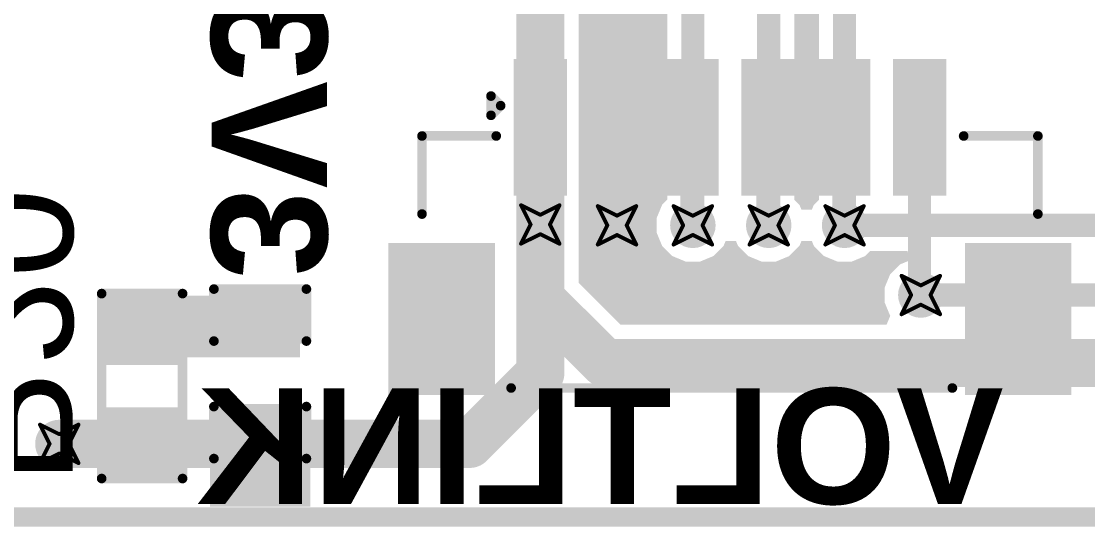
# Model space of a CAD drawing. Header units: inches. Extents: x -11 to 1110, y -7 to 455.
# Drawn here: x 670.21 to 684.27, y -0.13 to 6.54 of the extents above; entities that cross this region are included whole.
import ezdxf

# ---------------------------------------------------------------- set-up
doc = ezdxf.new("R2010")
doc.units = ezdxf.units.IN
for name, color, linetype in [('Board_outline', 216, 'Continuous'), ('Bottom Layer', 5, 'Continuous'), ('Bottom Overlay', 54, 'Continuous'), ('Bottom Paste', 16, 'Continuous'), ('Bottom Solder', 6, 'Continuous'), ('Drill Drawing', 1, 'Continuous'), ('Top Layer', 1, 'Continuous'), ('Via Holes', 16, 'Continuous')]:
    doc.layers.add(name, color=color, linetype=linetype)
doc.styles.add('Arial', font='', dxfattribs={"height": 0.2})
doc.styles.add('Arial_Bold', font='', dxfattribs={"height": 0.2})
doc.styles.get('Arial').set_extended_font_data('Arial')
doc.styles.get('Arial_Bold').set_extended_font_data('Arial', bold=True)

# ---------------------------------------------------------------- blocks, each defined once
blk = doc.blocks.new('R___0603_B_11')
at = {"layer": 'Bottom Layer'}
for points in [[(-1.143, -0.4445), (-1.143, 0.4445), (-0.3809999999999999, 0.4445), (-0.3809999999999999, -0.4445)], [(0.3809999999999999, -0.4445), (0.3809999999999999, 0.4445), (1.143, 0.4445), (1.143, -0.4445)]]:
    blk.add_hatch(color=5, dxfattribs=at).paths.add_polyline_path(points)
at = {"layer": 'Bottom Paste'}
for points in [[(-1.143, -0.4445), (-1.143, 0.4445), (-0.3809999999999999, 0.4445), (-0.3809999999999999, -0.4445)], [(0.3809999999999999, -0.4445), (0.3809999999999999, 0.4445), (1.143, 0.4445), (1.143, -0.4445)]]:
    blk.add_hatch(color=16, dxfattribs=at).paths.add_polyline_path(points)
at = {"layer": 'Bottom Solder'}
for points in [[(-1.2446, -0.5460999999999999), (-1.2446, 0.5460999999999999), (-0.2794, 0.5460999999999999), (-0.2794, -0.5460999999999999)], [(0.2794, -0.5460999999999999), (0.2794, 0.5460999999999999), (1.2446, 0.5460999999999999), (1.2446, -0.5460999999999999)]]:
    blk.add_hatch(color=6, dxfattribs=at).paths.add_polyline_path(points)
at = {"layer": 'Bottom Overlay'}
for points in [[(-1.2192, 0.5334, 0.127, 0.127, 0), (1.2192, 0.5334, 0.127, 0.127, 0)], [(-1.2192, 0.5334, 0.127, 0.127, 0), (-1.2192, -0.5334, 0.127, 0.127, 0)], [(1.2192, 0.5334, 0.127, 0.127, 0), (1.2192, -0.5334, 0.127, 0.127, 0)], [(-1.2192, -0.5334, 0.127, 0.127, 0), (1.2192, -0.5334, 0.127, 0.127, 0)]]:
    blk.add_lwpolyline(points, format="xyseb", dxfattribs=at)
for points in [[(-1.25095, 0.5334, 0.0635, 0.0635, 1), (-1.18745, 0.5334, 0.0635, 0.0635, 1)], [(-1.25095, 0.5334, 0.0635, 0.0635, 1), (-1.18745, 0.5334, 0.0635, 0.0635, 1)], [(1.18745, 0.5334, 0.0635, 0.0635, 1), (1.25095, 0.5334, 0.0635, 0.0635, 1)], [(1.18745, 0.5334, 0.0635, 0.0635, 1), (1.25095, 0.5334, 0.0635, 0.0635, 1)], [(-1.25095, -0.5334, 0.0635, 0.0635, 1), (-1.18745, -0.5334, 0.0635, 0.0635, 1)], [(-1.25095, -0.5334, 0.0635, 0.0635, 1), (-1.18745, -0.5334, 0.0635, 0.0635, 1)], [(1.18745, -0.5334, 0.0635, 0.0635, 1), (1.25095, -0.5334, 0.0635, 0.0635, 1)], [(1.18745, -0.5334, 0.0635, 0.0635, 1), (1.25095, -0.5334, 0.0635, 0.0635, 1)]]:
    blk.add_lwpolyline(points, format="xyseb", close=True, dxfattribs=at)
blk = doc.blocks.new('LED_0603_B_13')
at = {"layer": 'Bottom Layer'}
for points in [[(-0.999998, 0.5000002699999999), (-0.499999, 0.5000002699999999), (-0.499999, -0.5000002699999999), (-0.999998, -0.5000002699999999)], [(0.50000154, 0.5000002699999999), (1.00000054, 0.5000002699999999), (1.00000054, -0.5000002699999999), (0.50000154, -0.5000002699999999)]]:
    blk.add_hatch(color=5, dxfattribs=at).paths.add_polyline_path(points)
at = {"layer": 'Bottom Overlay'}
blk.add_hatch(color=54, dxfattribs=at).paths.add_polyline_path([(1.11760254, -0.66039492), (1.75259746, -0.66039492), (1.75259746, 0.66040508), (1.11760254, 0.66040508)])
at = {"layer": 'Bottom Paste'}
for points in [[(-0.999998, 0.5000002699999999), (-0.499999, 0.5000002699999999), (-0.499999, -0.5000002699999999), (-0.999998, -0.5000002699999999)], [(0.50000154, 0.5000002699999999), (1.00000054, 0.5000002699999999), (1.00000054, -0.5000002699999999), (0.50000154, -0.5000002699999999)]]:
    blk.add_hatch(color=16, dxfattribs=at).paths.add_polyline_path(points)
at = {"layer": 'Bottom Solder'}
for points in [[(-1.101598, 0.6016002699999999), (-0.398399, 0.6016002699999999), (-0.398399, -0.6016002699999999), (-1.101598, -0.6016002699999999)], [(0.39840154, 0.6016002699999999), (1.10160054, 0.6016002699999999), (1.10160054, -0.6016002699999999), (0.39840154, -0.6016002699999999)]]:
    blk.add_hatch(color=6, dxfattribs=at).paths.add_polyline_path(points)
at = {"layer": 'Bottom Overlay'}
for points in [[(-1.1176, -0.6096, 0.127, 0.127, 0), (-1.1176, 0.6096, 0.127, 0.127, 0)], [(-0.4318, 0.6096, 0.127, 0.127, 0), (-1.1176, 0.6096, 0.127, 0.127, 0)], [(1.11760254, 0.6096, 0.127, 0.127, 0), (0.4318, 0.6096, 0.127, 0.127, 0)], [(1.11760254, -0.6096, 0.127, 0.127, 0), (1.11760254, 0.6096, 0.127, 0.127, 0)], [(-0.4318, -0.6096, 0.127, 0.127, 0), (-1.1176, -0.6096, 0.127, 0.127, 0)], [(1.11760254, -0.6096, 0.127, 0.127, 0), (0.4318, -0.6096, 0.127, 0.127, 0)]]:
    blk.add_lwpolyline(points, format="xyseb", dxfattribs=at)
for points in [[(-1.14935, 0.6096, 0.0635, 0.0635, 1), (-1.08585, 0.6096, 0.0635, 0.0635, 1)], [(-1.14935, 0.6096, 0.0635, 0.0635, 1), (-1.08585, 0.6096, 0.0635, 0.0635, 1)], [(-0.46355, 0.6096, 0.0635, 0.0635, 1), (-0.40005, 0.6096, 0.0635, 0.0635, 1)], [(0.40005, 0.6096, 0.0635, 0.0635, 1), (0.46355, 0.6096, 0.0635, 0.0635, 1)], [(1.08585254, 0.6096, 0.0635, 0.0635, 1), (1.14935254, 0.6096, 0.0635, 0.0635, 1)], [(1.08585254, 0.6096, 0.0635, 0.0635, 1), (1.14935254, 0.6096, 0.0635, 0.0635, 1)], [(-1.14935, -0.6096, 0.0635, 0.0635, 1), (-1.08585, -0.6096, 0.0635, 0.0635, 1)], [(-1.14935, -0.6096, 0.0635, 0.0635, 1), (-1.08585, -0.6096, 0.0635, 0.0635, 1)], [(-0.46355, -0.6096, 0.0635, 0.0635, 1), (-0.40005, -0.6096, 0.0635, 0.0635, 1)], [(0.40005, -0.6096, 0.0635, 0.0635, 1), (0.46355, -0.6096, 0.0635, 0.0635, 1)], [(1.08585254, -0.6096, 0.0635, 0.0635, 1), (1.14935254, -0.6096, 0.0635, 0.0635, 1)], [(1.08585254, -0.6096, 0.0635, 0.0635, 1), (1.14935254, -0.6096, 0.0635, 0.0635, 1)]]:
    blk.add_lwpolyline(points, format="xyseb", close=True, dxfattribs=at)
blk = doc.blocks.new('V________T______B_236')
at = {"layer": 'Bottom Layer'}
for points in [[(-2.74999704, 2.06249905), (-2.24999804, 2.06249905), (-2.24999804, 0.46249971), (-2.74999704, 0.46249971)], [(-1.7499965, 2.06249905), (-1.2499975, 2.06249905), (-1.2499975, 0.46249971), (-1.7499965, 0.46249971)], [(-0.7499959599999999, 2.06249905), (-0.24999696, 2.06249905), (-0.24999696, 0.46249971), (-0.7499959599999999, 0.46249971)], [(0.25000204, 2.06249905), (0.75000104, 2.06249905), (0.75000104, 0.46249971), (0.25000204, 0.46249971)], [(1.25000258, 2.06249905), (1.75000158, 2.06249905), (1.75000158, 0.46249971), (1.25000258, 0.46249971)], [(2.25000312, 2.06249905), (2.75000212, 2.06249905), (2.75000212, 0.46249971), (2.25000312, 0.46249971)], [(-4.39999755, -0.36249991), (-3.199997409999999, -0.36249991), (-3.199997409999999, -2.16249885), (-4.39999755, -2.16249885)], [(3.20000249, -0.36249991), (4.400002629999999, -0.36249991), (4.400002629999999, -2.16249885), (3.20000249, -2.16249885)]]:
    blk.add_hatch(color=5, dxfattribs=at).paths.add_polyline_path(points)
at = {"layer": 'Bottom Paste'}
for points in [[(-2.74999704, 2.06249905), (-2.24999804, 2.06249905), (-2.24999804, 0.46249971), (-2.74999704, 0.46249971)], [(-1.7499965, 2.06249905), (-1.2499975, 2.06249905), (-1.2499975, 0.46249971), (-1.7499965, 0.46249971)], [(-0.7499959599999999, 2.06249905), (-0.24999696, 2.06249905), (-0.24999696, 0.46249971), (-0.7499959599999999, 0.46249971)], [(0.25000204, 2.06249905), (0.75000104, 2.06249905), (0.75000104, 0.46249971), (0.25000204, 0.46249971)], [(1.25000258, 2.06249905), (1.75000158, 2.06249905), (1.75000158, 0.46249971), (1.25000258, 0.46249971)], [(2.25000312, 2.06249905), (2.75000212, 2.06249905), (2.75000212, 0.46249971), (2.25000312, 0.46249971)], [(-4.39999755, -0.36249991), (-3.199997409999999, -0.36249991), (-3.199997409999999, -2.16249885), (-4.39999755, -2.16249885)], [(3.20000249, -0.36249991), (4.400002629999999, -0.36249991), (4.400002629999999, -2.16249885), (3.20000249, -2.16249885)]]:
    blk.add_hatch(color=16, dxfattribs=at).paths.add_polyline_path(points)
at = {"layer": 'Bottom Solder'}
for points in [[(-2.85159704, 2.16409905), (-2.14839804, 2.16409905), (-2.14839804, 0.36089971), (-2.85159704, 0.36089971)], [(-1.8515965, 2.16409905), (-1.1483975, 2.16409905), (-1.1483975, 0.36089971), (-1.8515965, 0.36089971)], [(-0.8515959599999999, 2.16409905), (-0.14839696, 2.16409905), (-0.14839696, 0.36089971), (-0.8515959599999999, 0.36089971)], [(0.14840204, 2.16409905), (0.8516010399999999, 2.16409905), (0.8516010399999999, 0.36089971), (0.14840204, 0.36089971)], [(1.14840258, 2.16409905), (1.85160158, 2.16409905), (1.85160158, 0.36089971), (1.14840258, 0.36089971)], [(2.14840312, 2.16409905), (2.85160212, 2.16409905), (2.85160212, 0.36089971), (2.14840312, 0.36089971)], [(-4.50159755, -0.26089991), (-3.09839741, -0.26089991), (-3.09839741, -2.26409885), (-4.50159755, -2.26409885)], [(3.09840249, -0.26089991), (4.50160263, -0.26089991), (4.50160263, -2.26409885), (3.09840249, -2.26409885)]]:
    blk.add_hatch(color=6, dxfattribs=at).paths.add_polyline_path(points)
at = {"layer": 'Bottom Overlay'}
for points in [[(-3.1496, 1.6764, 0.127, 0.127, 0), (-3.0226, 1.5494, 0.127, 0.127, 0)], [(-3.1496, 1.4224, 0.127, 0.127, 0), (-3.1496, 1.6764, 0.127, 0.127, 0)], [(-3.1496, 1.4224, 0.127, 0.127, 0), (-3.0226, 1.5494, 0.127, 0.127, 0)], [(-4.0591994, 0.12040108, 0.127, 0.127, 0), (-4.0591994, 1.15000024, 0.127, 0.127, 0)], [(-4.0591994, 1.15000024, 0.127, 0.127, 0), (-3.08040024, 1.15000024, 0.127, 0.127, 0)], [(3.08040532, 1.15000024, 0.127, 0.127, 0), (4.059204479999999, 1.15000024, 0.127, 0.127, 0)], [(4.059204479999999, 0.12040108, 0.127, 0.127, 0), (4.059204479999999, 1.15000024, 0.127, 0.127, 0)], [(-2.884398599999999, -2.1731986, 0.127, 0.127, 0), (2.9322014, -2.1731986, 0.127, 0.127, 0)]]:
    blk.add_lwpolyline(points, format="xyseb", dxfattribs=at)
for points in [[(-3.18135, 1.6764, 0.0635, 0.0635, 1), (-3.11785, 1.6764, 0.0635, 0.0635, 1)], [(-3.18135, 1.6764, 0.0635, 0.0635, 1), (-3.11785, 1.6764, 0.0635, 0.0635, 1)], [(-3.05435, 1.5494, 0.0635, 0.0635, 1), (-2.99085, 1.5494, 0.0635, 0.0635, 1)], [(-3.05435, 1.5494, 0.0635, 0.0635, 1), (-2.99085, 1.5494, 0.0635, 0.0635, 1)], [(-3.18135, 1.4224, 0.0635, 0.0635, 1), (-3.11785, 1.4224, 0.0635, 0.0635, 1)], [(-3.18135, 1.4224, 0.0635, 0.0635, 1), (-3.11785, 1.4224, 0.0635, 0.0635, 1)], [(-4.0909494, 1.15000024, 0.0635, 0.0635, 1), (-4.0274494, 1.15000024, 0.0635, 0.0635, 1)], [(-4.0909494, 1.15000024, 0.0635, 0.0635, 1), (-4.0274494, 1.15000024, 0.0635, 0.0635, 1)], [(-3.11215024, 1.15000024, 0.0635, 0.0635, 1), (-3.04865024, 1.15000024, 0.0635, 0.0635, 1)], [(3.04865532, 1.15000024, 0.0635, 0.0635, 1), (3.11215532, 1.15000024, 0.0635, 0.0635, 1)], [(4.02745448, 1.15000024, 0.0635, 0.0635, 1), (4.09095448, 1.15000024, 0.0635, 0.0635, 1)], [(4.02745448, 1.15000024, 0.0635, 0.0635, 1), (4.09095448, 1.15000024, 0.0635, 0.0635, 1)], [(-4.0909494, 0.12040108, 0.0635, 0.0635, 1), (-4.0274494, 0.12040108, 0.0635, 0.0635, 1)], [(4.02745448, 0.12040108, 0.0635, 0.0635, 1), (4.09095448, 0.12040108, 0.0635, 0.0635, 1)], [(-2.9161486, -2.1731986, 0.0635, 0.0635, 1), (-2.8526486, -2.1731986, 0.0635, 0.0635, 1)], [(2.9004514, -2.1731986, 0.0635, 0.0635, 1), (2.9639514, -2.1731986, 0.0635, 0.0635, 1)]]:
    blk.add_lwpolyline(points, format="xyseb", close=True, dxfattribs=at)

msp = doc.modelspace()

# ---------------------------------------------------------------- hatches: boundary and pattern name
at = {"layer": 'Bottom Layer'}
h = msp.add_hatch(color=5, dxfattribs=at)
edge = h.paths.add_edge_path()
edge.add_arc((677.05320012, 3.857800259999999), 0.2999994, 0, 360)
h = msp.add_hatch(color=5, dxfattribs=at)
edge = h.paths.add_edge_path()
edge.add_arc((678.0644020599999, 3.8466014), 0.2999994, 0, 360)
h = msp.add_hatch(color=5, dxfattribs=at)
edge = h.paths.add_edge_path()
edge.add_arc((679.0644026, 3.8466014), 0.2999994, 0, 360)
h = msp.add_hatch(color=5, dxfattribs=at)
edge = h.paths.add_edge_path()
edge.add_arc((680.0644006, 3.8466014), 0.2999994, 0, 360)
h = msp.add_hatch(color=5, dxfattribs=at)
edge = h.paths.add_edge_path()
edge.add_arc((681.06440114, 3.8466014), 0.2999994, 0, 360)
h = msp.add_hatch(color=5, dxfattribs=at)
edge = h.paths.add_edge_path()
edge.add_arc((682.0691997399999, 2.92759892), 0.2999994, 0, 360)
msp.add_hatch(color=5, dxfattribs=at).paths.add_polyline_path([(671.3474, 2.1082), (673.8874, 2.1082), (673.8874, 2.921), (671.3474, 2.921)])
h = msp.add_hatch(color=5, dxfattribs=at)
edge = h.paths.add_edge_path()
edge.add_arc((670.7123999999999, 0.9652), 0.2999994, 0, 360)
at = {"layer": 'Top Layer'}
msp.add_hatch(color=1, dxfattribs=at).paths.add_polyline_path([(684.7931693999999, 39.90242464), (684.7931693999999, 25.65901142), (681.7551007999999, 22.62094282), (681.6821215199999, 22.51172028), (681.6564929199999, 22.38288132), (681.6564929199999, 14.04631938), (681.5881034199999, 13.97792988), (681.5280705199999, 13.83299748), (681.40107052, 13.85826032), (681.40107052, 23.71376004), (681.45165716, 23.76434668), (681.52439768, 23.93995974), (681.52439768, 24.1300381), (681.45165716, 24.30565116), (681.31725052, 24.4400578), (681.14163746, 24.51279832), (680.9515590999999, 24.51279832), (680.77594604, 24.4400578), (680.6415394, 24.30565116), (680.56879888, 24.1300381), (680.56879888, 23.93995974), (680.6415394, 23.76434668), (680.72773176, 23.67815432), (680.72773176, 4.18564314), (680.6593422599999, 4.11725364), (680.6331319999999, 4.0539797), (680.4956697399999, 4.0539797), (680.46945948, 4.11725364), (680.40106998, 4.18564314), (680.40106998, 25.16734616), (681.56705444, 26.33333062), (682.92095826, 26.33333062), (682.98934776, 26.26494112), (683.1649608199999, 26.1922006), (683.35503918, 26.1922006), (683.5306522399999, 26.26494112), (683.66505888, 26.39934776), (683.7377994, 26.57496082), (683.7377994, 26.76503918), (683.66505888, 26.94065224), (683.5306522399999, 27.07505888), (683.5039288999999, 27.0861282), (683.52919174, 27.2131282), (683.65649146, 27.2131282), (683.93933062, 26.93028904), (683.93933062, 26.30145362), (683.69434762, 26.05647062), (682.7130414799999, 26.05647062), (682.6446519799999, 26.12486012), (682.4690389199999, 26.19760064), (682.27896056, 26.19760064), (682.1033474999999, 26.12486012), (681.96894086, 25.99045348), (681.89620034, 25.81484042), (681.89620034, 25.62476206), (681.96894086, 25.449149), (682.1033474999999, 25.31474236), (682.27896056, 25.24200184), (682.4690389199999, 25.24200184), (682.6446519799999, 25.31474236), (682.7130414799999, 25.38313186), (683.83380124, 25.38313186), (683.9626401999999, 25.40876046), (684.07186274, 25.48173974), (684.5140614999999, 25.9239385), (684.5870407799999, 26.03316104), (684.6126693799999, 26.162), (684.6126693799999, 27.06974266), (684.5870433199999, 27.19857908), (684.5140614999999, 27.30780416), (684.03400658, 27.78785908), (683.92478404, 27.86083836), (683.79594508, 27.88646696), (680.4531983999999, 27.88646696), (680.32436198, 27.8608409), (680.2151369, 27.78785908), (678.8263410999999, 26.39906328), (678.75336182, 26.28984074), (678.72773322, 26.16100178), (678.72773322, 4.18564314), (678.6593437199999, 4.11725364), (678.5866031999999, 3.94164058), (678.5866031999999, 3.75156222), (678.6593437199999, 3.57594916), (678.7937503599999, 3.44154252), (678.9693634199999, 3.368802), (679.15944178, 3.368802), (679.33505484, 3.44154252), (679.46946148, 3.57594916), (679.4956692, 3.63922056), (679.6331339999999, 3.63922056), (679.6593417199999, 3.57594916), (679.79374836, 3.44154252), (679.9693614199999, 3.368802), (680.15943978, 3.368802), (680.33505284, 3.44154252), (680.46945948, 3.57594916), (680.4956697399999, 3.6392231), (680.6331319999999, 3.6392231), (680.6593422599999, 3.57594916), (680.7937489, 3.44154252), (680.96936196, 3.368802), (681.15944032, 3.368802), (681.33505338, 3.44154252), (681.40344288, 3.50993202), (681.8946585599999, 3.50993202), (681.9199188599999, 3.38293202), (681.7985474999999, 3.3326578), (681.66414086, 3.19825116), (681.59140034, 3.0226381), (681.59140034, 2.83255974), (681.66414086, 2.65694668), (681.66675198, 2.65433556), (681.61814908, 2.5370028), (678.1097817, 2.5370028), (677.55820292, 3.08858158), (677.55820292, 3.857800259999999), (677.55820292, 14.3377158), (677.51976256, 14.5309717), (677.4102911, 14.69480678), (675.58026174, 16.52483614), (675.58026174, 25.43019044), (675.54182138, 25.62344634), (675.43234992, 25.78728142), (675.26851484, 25.89675288), (675.07525894, 25.93519324), (674.88200304, 25.89675288), (674.71816796, 25.78728142), (674.68126938, 25.73205928), (674.55426938, 25.770586), (674.55426938, 40.3822281), (674.5286433199999, 40.51106452), (674.4556614999999, 40.6202896), (671.1498895999999, 43.9260615), (671.06127916, 43.9852689), (671.06972212, 44.0778646), (671.0824043399999, 44.1122689), (674.3274676999999, 44.1122689), (676.89713236, 41.54260424), (676.89713236, 24.33884134), (676.8287428599999, 24.27045184), (676.7560023399999, 24.09483878), (676.7560023399999, 23.90476042), (676.8287428599999, 23.72914736), (676.9631494999999, 23.59474072), (677.1387625599999, 23.5220002), (677.32884092, 23.5220002), (677.50445398, 23.59474072), (677.63886062, 23.72914736), (677.71160114, 23.90476042), (677.71160114, 24.09483878), (677.63886062, 24.27045184), (677.57047112, 24.33884134), (677.57047112, 41.68205786), (677.54484252, 41.81089682), (677.47186324, 41.92011936), (674.7049828199999, 44.68699978), (674.62953466, 44.7374137), (674.66805884, 44.86441369999999), (679.83118034, 44.86441369999999)])
h = msp.add_hatch(color=1, dxfattribs=at)
edge = h.paths.add_edge_path()
edge.add_arc((677.05320012, 3.857800259999999), 0.2999994, 0, 360)
h = msp.add_hatch(color=1, dxfattribs=at)
edge = h.paths.add_edge_path()
edge.add_arc((678.0644020599999, 3.8466014), 0.2999994, 0, 360)
h = msp.add_hatch(color=1, dxfattribs=at)
edge = h.paths.add_edge_path()
edge.add_arc((679.0644026, 3.8466014), 0.2999994, 0, 360)
h = msp.add_hatch(color=1, dxfattribs=at)
edge = h.paths.add_edge_path()
edge.add_arc((680.0644006, 3.8466014), 0.2999994, 0, 360)
h = msp.add_hatch(color=1, dxfattribs=at)
edge = h.paths.add_edge_path()
edge.add_arc((681.06440114, 3.8466014), 0.2999994, 0, 360)
h = msp.add_hatch(color=1, dxfattribs=at)
edge = h.paths.add_edge_path()
edge.add_arc((682.0691997399999, 2.92759892), 0.2999994, 0, 360)
h = msp.add_hatch(color=1, dxfattribs=at)
edge = h.paths.add_edge_path()
edge.add_arc((670.7123999999999, 0.9652), 0.2999994, 0, 360)
at = {"layer": 'Via Holes'}
h = msp.add_hatch(color=7, dxfattribs=at)
edge = h.paths.add_edge_path()
edge.add_arc((677.05320012, 3.857800259999999), 0.1499997, 0, 360)
h = msp.add_hatch(color=7, dxfattribs=at)
edge = h.paths.add_edge_path()
edge.add_arc((678.0644020599999, 3.8466014), 0.1499997, 0, 360)
h = msp.add_hatch(color=7, dxfattribs=at)
edge = h.paths.add_edge_path()
edge.add_arc((679.0644026, 3.8466014), 0.1499997, 0, 360)
h = msp.add_hatch(color=7, dxfattribs=at)
edge = h.paths.add_edge_path()
edge.add_arc((680.0644006, 3.8466014), 0.1499997, 0, 360)
h = msp.add_hatch(color=7, dxfattribs=at)
edge = h.paths.add_edge_path()
edge.add_arc((681.06440114, 3.8466014), 0.1499997, 0, 360)
h = msp.add_hatch(color=7, dxfattribs=at)
edge = h.paths.add_edge_path()
edge.add_arc((682.0691997399999, 2.92759892), 0.1499997, 0, 360)
h = msp.add_hatch(color=7, dxfattribs=at)
edge = h.paths.add_edge_path()
edge.add_arc((670.7123999999999, 0.9652), 0.1499997, 0, 360)

# ---------------------------------------------------------------- linework, layer by layer
at = {"layer": 'Board_outline'}
msp.add_lwpolyline([(0, 0, 0.254, 0.254, 0), (703.99999916, 0, 0.254, 0.254, 0)], format="xyseb", dxfattribs=at)
at = {"layer": 'Bottom Layer'}
for points in [[(677.05320012, 3.857800259999999, 0.3048, 0.3048, 0), (677.05320012, 5.13739892, 0.3048, 0.3048, 0)], [(678.05320066, 3.857800259999999, 0.3048, 0.3048, 0), (678.05320066, 5.13739892, 0.3048, 0.3048, 0)], [(679.0532012, 3.857800259999999, 0.3048, 0.3048, 0), (679.0532012, 5.13739892, 0.3048, 0.3048, 0)], [(680.0531992, 3.857800259999999, 0.3048, 0.3048, 0), (680.0531992, 5.13739892, 0.3048, 0.3048, 0)], [(681.05319974, 3.857800259999999, 0.3048, 0.3048, 0), (681.05319974, 5.13739892, 0.3048, 0.3048, 0)], [(682.0532002799999, 2.92759892, 0.3048, 0.3048, 0), (682.0532002799999, 5.13739892, 0.3048, 0.3048, 0)], [(678.05320066, 3.857800259999999, 0.3048, 0.3048, 0), (678.0643995199999, 3.8466014, 0.3048, 0.3048, 0)], [(678.0643995199999, 3.8466014, 0.3048, 0.3048, 0), (678.0644020599999, 3.8466014, 0.3048, 0.3048, 0)], [(679.0532012, 3.857800259999999, 0.3048, 0.3048, 0), (679.06440006, 3.8466014, 0.3048, 0.3048, 0)], [(679.06440006, 3.8466014, 0.3048, 0.3048, 0), (679.0644026, 3.8466014, 0.3048, 0.3048, 0)], [(680.0531992, 3.857800259999999, 0.3048, 0.3048, 0), (680.0643980599999, 3.8466014, 0.3048, 0.3048, 0)], [(680.0643980599999, 3.8466014, 0.3048, 0.3048, 0), (680.0644006, 3.8466014, 0.3048, 0.3048, 0)], [(681.05319974, 3.857800259999999, 0.3048, 0.3048, 0), (681.0643986, 3.8466014, 0.3048, 0.3048, 0)], [(681.0643986, 3.8466014, 0.3048, 0.3048, 0), (681.06440114, 3.8466014, 0.3048, 0.3048, 0)], [(670.7123999999999, 0.9652, 0.635, 0.635, 0), (671.8046, 0.9652, 0.635, 0.635, 0)]]:
    msp.add_lwpolyline(points, format="xyseb", dxfattribs=at)
for points in [[(676.97700012, 5.13739892, 0.1524, 0.1524, 1), (677.12940012, 5.13739892, 0.1524, 0.1524, 1)], [(677.9770006599999, 5.13739892, 0.1524, 0.1524, 1), (678.12940066, 5.13739892, 0.1524, 0.1524, 1)], [(678.9770011999999, 5.13739892, 0.1524, 0.1524, 1), (679.1294012, 5.13739892, 0.1524, 0.1524, 1)], [(679.9769992, 5.13739892, 0.1524, 0.1524, 1), (680.1293992, 5.13739892, 0.1524, 0.1524, 1)], [(680.97699974, 5.13739892, 0.1524, 0.1524, 1), (681.1293997399999, 5.13739892, 0.1524, 0.1524, 1)], [(681.97700028, 5.13739892, 0.1524, 0.1524, 1), (682.1294002799999, 5.13739892, 0.1524, 0.1524, 1)], [(676.97700012, 3.857800259999999, 0.1524, 0.1524, 1), (677.12940012, 3.857800259999999, 0.1524, 0.1524, 1)], [(677.9770006599999, 3.857800259999999, 0.1524, 0.1524, 1), (678.12940066, 3.857800259999999, 0.1524, 0.1524, 1)], [(677.9770006599999, 3.857800259999999, 0.1524, 0.1524, 1), (678.12940066, 3.857800259999999, 0.1524, 0.1524, 1)], [(677.98819952, 3.8466014, 0.1524, 0.1524, 1), (678.14059952, 3.8466014, 0.1524, 0.1524, 1)], [(677.98819952, 3.8466014, 0.1524, 0.1524, 1), (678.14059952, 3.8466014, 0.1524, 0.1524, 1)], [(677.9882020599999, 3.8466014, 0.1524, 0.1524, 1), (678.1406020599999, 3.8466014, 0.1524, 0.1524, 1)], [(678.9770011999999, 3.857800259999999, 0.1524, 0.1524, 1), (679.1294012, 3.857800259999999, 0.1524, 0.1524, 1)], [(678.9770011999999, 3.857800259999999, 0.1524, 0.1524, 1), (679.1294012, 3.857800259999999, 0.1524, 0.1524, 1)], [(678.9882000599999, 3.8466014, 0.1524, 0.1524, 1), (679.14060006, 3.8466014, 0.1524, 0.1524, 1)], [(678.9882000599999, 3.8466014, 0.1524, 0.1524, 1), (679.14060006, 3.8466014, 0.1524, 0.1524, 1)], [(678.9882026, 3.8466014, 0.1524, 0.1524, 1), (679.1406026, 3.8466014, 0.1524, 0.1524, 1)], [(679.9769992, 3.857800259999999, 0.1524, 0.1524, 1), (680.1293992, 3.857800259999999, 0.1524, 0.1524, 1)], [(679.9769992, 3.857800259999999, 0.1524, 0.1524, 1), (680.1293992, 3.857800259999999, 0.1524, 0.1524, 1)], [(679.98819806, 3.8466014, 0.1524, 0.1524, 1), (680.1405980599999, 3.8466014, 0.1524, 0.1524, 1)], [(679.98819806, 3.8466014, 0.1524, 0.1524, 1), (680.1405980599999, 3.8466014, 0.1524, 0.1524, 1)], [(679.9882005999999, 3.8466014, 0.1524, 0.1524, 1), (680.1406006, 3.8466014, 0.1524, 0.1524, 1)], [(680.97699974, 3.857800259999999, 0.1524, 0.1524, 1), (681.1293997399999, 3.857800259999999, 0.1524, 0.1524, 1)], [(680.97699974, 3.857800259999999, 0.1524, 0.1524, 1), (681.1293997399999, 3.857800259999999, 0.1524, 0.1524, 1)], [(680.9881986, 3.8466014, 0.1524, 0.1524, 1), (681.1405986, 3.8466014, 0.1524, 0.1524, 1)], [(680.9881986, 3.8466014, 0.1524, 0.1524, 1), (681.1405986, 3.8466014, 0.1524, 0.1524, 1)], [(680.9882011399999, 3.8466014, 0.1524, 0.1524, 1), (681.14060114, 3.8466014, 0.1524, 0.1524, 1)], [(681.97700028, 2.92759892, 0.1524, 0.1524, 1), (682.1294002799999, 2.92759892, 0.1524, 0.1524, 1)], [(670.55365, 0.9652, 0.3175, 0.3175, 1), (670.87115, 0.9652, 0.3175, 0.3175, 1)], [(671.64585, 0.9652, 0.3175, 0.3175, 1), (671.96335, 0.9652, 0.3175, 0.3175, 1)]]:
    msp.add_lwpolyline(points, format="xyseb", close=True, dxfattribs=at)
at = {"layer": 'Drill Drawing'}
for points in [[(676.7992001199999, 4.11180026, 0.0508, 0.0508, 0), (677.05320012, 3.98480026, 0.0508, 0.0508, 0)], [(676.7992001199999, 4.11180026, 0.0508, 0.0508, 0), (676.92620012, 3.857800259999999, 0.0508, 0.0508, 0)], [(677.05320012, 3.98480026, 0.0508, 0.0508, 0), (677.30720012, 4.11180026, 0.0508, 0.0508, 0)], [(677.18020012, 3.857800259999999, 0.0508, 0.0508, 0), (677.30720012, 4.11180026, 0.0508, 0.0508, 0)], [(677.81040206, 4.1006014, 0.0508, 0.0508, 0), (678.0644020599999, 3.9736014, 0.0508, 0.0508, 0)], [(677.81040206, 4.1006014, 0.0508, 0.0508, 0), (677.93740206, 3.8466014, 0.0508, 0.0508, 0)], [(678.0644020599999, 3.9736014, 0.0508, 0.0508, 0), (678.3184020599999, 4.1006014, 0.0508, 0.0508, 0)], [(678.19140206, 3.8466014, 0.0508, 0.0508, 0), (678.3184020599999, 4.1006014, 0.0508, 0.0508, 0)], [(678.8104026, 4.1006014, 0.0508, 0.0508, 0), (679.0644026, 3.9736014, 0.0508, 0.0508, 0)], [(678.8104026, 4.1006014, 0.0508, 0.0508, 0), (678.9374025999999, 3.8466014, 0.0508, 0.0508, 0)], [(679.0644026, 3.9736014, 0.0508, 0.0508, 0), (679.3184025999999, 4.1006014, 0.0508, 0.0508, 0)], [(679.1914026, 3.8466014, 0.0508, 0.0508, 0), (679.3184025999999, 4.1006014, 0.0508, 0.0508, 0)], [(679.8104005999999, 4.1006014, 0.0508, 0.0508, 0), (680.0644006, 3.9736014, 0.0508, 0.0508, 0)], [(679.8104005999999, 4.1006014, 0.0508, 0.0508, 0), (679.9374005999999, 3.8466014, 0.0508, 0.0508, 0)], [(680.0644006, 3.9736014, 0.0508, 0.0508, 0), (680.3184006, 4.1006014, 0.0508, 0.0508, 0)], [(680.1914006, 3.8466014, 0.0508, 0.0508, 0), (680.3184006, 4.1006014, 0.0508, 0.0508, 0)], [(680.81040114, 4.1006014, 0.0508, 0.0508, 0), (681.06440114, 3.9736014, 0.0508, 0.0508, 0)], [(680.81040114, 4.1006014, 0.0508, 0.0508, 0), (680.93740114, 3.8466014, 0.0508, 0.0508, 0)], [(681.06440114, 3.9736014, 0.0508, 0.0508, 0), (681.31840114, 4.1006014, 0.0508, 0.0508, 0)], [(681.19140114, 3.8466014, 0.0508, 0.0508, 0), (681.31840114, 4.1006014, 0.0508, 0.0508, 0)], [(676.7992001199999, 3.60380026, 0.0508, 0.0508, 0), (676.92620012, 3.857800259999999, 0.0508, 0.0508, 0)], [(677.18020012, 3.857800259999999, 0.0508, 0.0508, 0), (677.30720012, 3.60380026, 0.0508, 0.0508, 0)], [(677.81040206, 3.5926014, 0.0508, 0.0508, 0), (677.93740206, 3.8466014, 0.0508, 0.0508, 0)], [(678.19140206, 3.8466014, 0.0508, 0.0508, 0), (678.3184020599999, 3.5926014, 0.0508, 0.0508, 0)], [(678.8104026, 3.5926014, 0.0508, 0.0508, 0), (678.9374025999999, 3.8466014, 0.0508, 0.0508, 0)], [(679.1914026, 3.8466014, 0.0508, 0.0508, 0), (679.3184025999999, 3.5926014, 0.0508, 0.0508, 0)], [(679.8104005999999, 3.5926014, 0.0508, 0.0508, 0), (679.9374005999999, 3.8466014, 0.0508, 0.0508, 0)], [(680.1914006, 3.8466014, 0.0508, 0.0508, 0), (680.3184006, 3.5926014, 0.0508, 0.0508, 0)], [(680.81040114, 3.5926014, 0.0508, 0.0508, 0), (680.93740114, 3.8466014, 0.0508, 0.0508, 0)], [(681.19140114, 3.8466014, 0.0508, 0.0508, 0), (681.31840114, 3.5926014, 0.0508, 0.0508, 0)], [(676.7992001199999, 3.60380026, 0.0508, 0.0508, 0), (677.05320012, 3.73080026, 0.0508, 0.0508, 0)], [(677.05320012, 3.73080026, 0.0508, 0.0508, 0), (677.30720012, 3.60380026, 0.0508, 0.0508, 0)], [(677.81040206, 3.5926014, 0.0508, 0.0508, 0), (678.0644020599999, 3.719601399999999, 0.0508, 0.0508, 0)], [(678.0644020599999, 3.719601399999999, 0.0508, 0.0508, 0), (678.3184020599999, 3.5926014, 0.0508, 0.0508, 0)], [(678.8104026, 3.5926014, 0.0508, 0.0508, 0), (679.0644026, 3.719601399999999, 0.0508, 0.0508, 0)], [(679.0644026, 3.719601399999999, 0.0508, 0.0508, 0), (679.3184025999999, 3.5926014, 0.0508, 0.0508, 0)], [(679.8104005999999, 3.5926014, 0.0508, 0.0508, 0), (680.0644006, 3.719601399999999, 0.0508, 0.0508, 0)], [(680.0644006, 3.719601399999999, 0.0508, 0.0508, 0), (680.3184006, 3.5926014, 0.0508, 0.0508, 0)], [(680.81040114, 3.5926014, 0.0508, 0.0508, 0), (681.06440114, 3.719601399999999, 0.0508, 0.0508, 0)], [(681.06440114, 3.719601399999999, 0.0508, 0.0508, 0), (681.31840114, 3.5926014, 0.0508, 0.0508, 0)], [(681.81519974, 3.18159892, 0.0508, 0.0508, 0), (682.0691997399999, 3.05459892, 0.0508, 0.0508, 0)], [(681.81519974, 3.18159892, 0.0508, 0.0508, 0), (681.94219974, 2.92759892, 0.0508, 0.0508, 0)], [(682.0691997399999, 3.05459892, 0.0508, 0.0508, 0), (682.32319974, 3.18159892, 0.0508, 0.0508, 0)], [(682.1961997399999, 2.92759892, 0.0508, 0.0508, 0), (682.32319974, 3.18159892, 0.0508, 0.0508, 0)], [(681.81519974, 2.67359892, 0.0508, 0.0508, 0), (681.94219974, 2.92759892, 0.0508, 0.0508, 0)], [(682.1961997399999, 2.92759892, 0.0508, 0.0508, 0), (682.32319974, 2.67359892, 0.0508, 0.0508, 0)], [(681.81519974, 2.67359892, 0.0508, 0.0508, 0), (682.0691997399999, 2.80059892, 0.0508, 0.0508, 0)], [(682.0691997399999, 2.80059892, 0.0508, 0.0508, 0), (682.32319974, 2.67359892, 0.0508, 0.0508, 0)], [(670.4584, 1.2192, 0.0508, 0.0508, 0), (670.7123999999999, 1.0922, 0.0508, 0.0508, 0)], [(670.4584, 1.2192, 0.0508, 0.0508, 0), (670.5853999999999, 0.9652, 0.0508, 0.0508, 0)], [(670.7123999999999, 1.0922, 0.0508, 0.0508, 0), (670.9664, 1.2192, 0.0508, 0.0508, 0)], [(670.8394, 0.9652, 0.0508, 0.0508, 0), (670.9664, 1.2192, 0.0508, 0.0508, 0)], [(670.4584, 0.7111999999999999, 0.0508, 0.0508, 0), (670.5853999999999, 0.9652, 0.0508, 0.0508, 0)], [(670.8394, 0.9652, 0.0508, 0.0508, 0), (670.9664, 0.7111999999999999, 0.0508, 0.0508, 0)], [(670.4584, 0.7111999999999999, 0.0508, 0.0508, 0), (670.7123999999999, 0.8382, 0.0508, 0.0508, 0)], [(670.7123999999999, 0.8382, 0.0508, 0.0508, 0), (670.9664, 0.7111999999999999, 0.0508, 0.0508, 0)]]:
    msp.add_lwpolyline(points, format="xyseb", dxfattribs=at)
for points in [[(676.78650012, 4.11180026, 0.0254, 0.0254, 1), (676.81190012, 4.11180026, 0.0254, 0.0254, 1)], [(676.78650012, 4.11180026, 0.0254, 0.0254, 1), (676.81190012, 4.11180026, 0.0254, 0.0254, 1)], [(677.29450012, 4.11180026, 0.0254, 0.0254, 1), (677.3199001199999, 4.11180026, 0.0254, 0.0254, 1)], [(677.29450012, 4.11180026, 0.0254, 0.0254, 1), (677.3199001199999, 4.11180026, 0.0254, 0.0254, 1)], [(677.7977020599999, 4.1006014, 0.0254, 0.0254, 1), (677.82310206, 4.1006014, 0.0254, 0.0254, 1)], [(677.7977020599999, 4.1006014, 0.0254, 0.0254, 1), (677.82310206, 4.1006014, 0.0254, 0.0254, 1)], [(678.30570206, 4.1006014, 0.0254, 0.0254, 1), (678.3311020599999, 4.1006014, 0.0254, 0.0254, 1)], [(678.30570206, 4.1006014, 0.0254, 0.0254, 1), (678.3311020599999, 4.1006014, 0.0254, 0.0254, 1)], [(678.7977026, 4.1006014, 0.0254, 0.0254, 1), (678.8231026, 4.1006014, 0.0254, 0.0254, 1)], [(678.7977026, 4.1006014, 0.0254, 0.0254, 1), (678.8231026, 4.1006014, 0.0254, 0.0254, 1)], [(679.3057026, 4.1006014, 0.0254, 0.0254, 1), (679.3311025999999, 4.1006014, 0.0254, 0.0254, 1)], [(679.3057026, 4.1006014, 0.0254, 0.0254, 1), (679.3311025999999, 4.1006014, 0.0254, 0.0254, 1)], [(679.7977006, 4.1006014, 0.0254, 0.0254, 1), (679.8231006, 4.1006014, 0.0254, 0.0254, 1)], [(679.7977006, 4.1006014, 0.0254, 0.0254, 1), (679.8231006, 4.1006014, 0.0254, 0.0254, 1)], [(680.3057005999999, 4.1006014, 0.0254, 0.0254, 1), (680.3311006, 4.1006014, 0.0254, 0.0254, 1)], [(680.3057005999999, 4.1006014, 0.0254, 0.0254, 1), (680.3311006, 4.1006014, 0.0254, 0.0254, 1)], [(680.79770114, 4.1006014, 0.0254, 0.0254, 1), (680.82310114, 4.1006014, 0.0254, 0.0254, 1)], [(680.79770114, 4.1006014, 0.0254, 0.0254, 1), (680.82310114, 4.1006014, 0.0254, 0.0254, 1)], [(681.3057011399999, 4.1006014, 0.0254, 0.0254, 1), (681.33110114, 4.1006014, 0.0254, 0.0254, 1)], [(681.3057011399999, 4.1006014, 0.0254, 0.0254, 1), (681.33110114, 4.1006014, 0.0254, 0.0254, 1)], [(677.0405001199999, 3.98480026, 0.0254, 0.0254, 1), (677.0659001199999, 3.98480026, 0.0254, 0.0254, 1)], [(677.0405001199999, 3.98480026, 0.0254, 0.0254, 1), (677.0659001199999, 3.98480026, 0.0254, 0.0254, 1)], [(678.0517020599999, 3.9736014, 0.0254, 0.0254, 1), (678.07710206, 3.9736014, 0.0254, 0.0254, 1)], [(678.0517020599999, 3.9736014, 0.0254, 0.0254, 1), (678.07710206, 3.9736014, 0.0254, 0.0254, 1)], [(679.0517026, 3.9736014, 0.0254, 0.0254, 1), (679.0771026, 3.9736014, 0.0254, 0.0254, 1)], [(679.0517026, 3.9736014, 0.0254, 0.0254, 1), (679.0771026, 3.9736014, 0.0254, 0.0254, 1)], [(680.0517006, 3.9736014, 0.0254, 0.0254, 1), (680.0771005999999, 3.9736014, 0.0254, 0.0254, 1)], [(680.0517006, 3.9736014, 0.0254, 0.0254, 1), (680.0771005999999, 3.9736014, 0.0254, 0.0254, 1)], [(681.05170114, 3.9736014, 0.0254, 0.0254, 1), (681.07710114, 3.9736014, 0.0254, 0.0254, 1)], [(681.05170114, 3.9736014, 0.0254, 0.0254, 1), (681.07710114, 3.9736014, 0.0254, 0.0254, 1)], [(676.91350012, 3.857800259999999, 0.0254, 0.0254, 1), (676.93890012, 3.857800259999999, 0.0254, 0.0254, 1)], [(676.91350012, 3.857800259999999, 0.0254, 0.0254, 1), (676.93890012, 3.857800259999999, 0.0254, 0.0254, 1)], [(677.16750012, 3.857800259999999, 0.0254, 0.0254, 1), (677.1929001199999, 3.857800259999999, 0.0254, 0.0254, 1)], [(677.16750012, 3.857800259999999, 0.0254, 0.0254, 1), (677.1929001199999, 3.857800259999999, 0.0254, 0.0254, 1)], [(677.92470206, 3.8466014, 0.0254, 0.0254, 1), (677.95010206, 3.8466014, 0.0254, 0.0254, 1)], [(677.92470206, 3.8466014, 0.0254, 0.0254, 1), (677.95010206, 3.8466014, 0.0254, 0.0254, 1)], [(678.17870206, 3.8466014, 0.0254, 0.0254, 1), (678.20410206, 3.8466014, 0.0254, 0.0254, 1)], [(678.17870206, 3.8466014, 0.0254, 0.0254, 1), (678.20410206, 3.8466014, 0.0254, 0.0254, 1)], [(678.9247025999999, 3.8466014, 0.0254, 0.0254, 1), (678.9501026, 3.8466014, 0.0254, 0.0254, 1)], [(678.9247025999999, 3.8466014, 0.0254, 0.0254, 1), (678.9501026, 3.8466014, 0.0254, 0.0254, 1)], [(679.1787026, 3.8466014, 0.0254, 0.0254, 1), (679.2041025999999, 3.8466014, 0.0254, 0.0254, 1)], [(679.1787026, 3.8466014, 0.0254, 0.0254, 1), (679.2041025999999, 3.8466014, 0.0254, 0.0254, 1)], [(679.9247005999999, 3.8466014, 0.0254, 0.0254, 1), (679.9501005999999, 3.8466014, 0.0254, 0.0254, 1)], [(679.9247005999999, 3.8466014, 0.0254, 0.0254, 1), (679.9501005999999, 3.8466014, 0.0254, 0.0254, 1)], [(680.1787006, 3.8466014, 0.0254, 0.0254, 1), (680.2041006, 3.8466014, 0.0254, 0.0254, 1)], [(680.1787006, 3.8466014, 0.0254, 0.0254, 1), (680.2041006, 3.8466014, 0.0254, 0.0254, 1)], [(680.92470114, 3.8466014, 0.0254, 0.0254, 1), (680.9501011399999, 3.8466014, 0.0254, 0.0254, 1)], [(680.92470114, 3.8466014, 0.0254, 0.0254, 1), (680.9501011399999, 3.8466014, 0.0254, 0.0254, 1)], [(681.1787011399999, 3.8466014, 0.0254, 0.0254, 1), (681.2041011399999, 3.8466014, 0.0254, 0.0254, 1)], [(681.1787011399999, 3.8466014, 0.0254, 0.0254, 1), (681.2041011399999, 3.8466014, 0.0254, 0.0254, 1)], [(677.0405001199999, 3.73080026, 0.0254, 0.0254, 1), (677.0659001199999, 3.73080026, 0.0254, 0.0254, 1)], [(677.0405001199999, 3.73080026, 0.0254, 0.0254, 1), (677.0659001199999, 3.73080026, 0.0254, 0.0254, 1)], [(678.0517020599999, 3.719601399999999, 0.0254, 0.0254, 1), (678.07710206, 3.719601399999999, 0.0254, 0.0254, 1)], [(678.0517020599999, 3.719601399999999, 0.0254, 0.0254, 1), (678.07710206, 3.719601399999999, 0.0254, 0.0254, 1)], [(679.0517026, 3.719601399999999, 0.0254, 0.0254, 1), (679.0771026, 3.719601399999999, 0.0254, 0.0254, 1)], [(679.0517026, 3.719601399999999, 0.0254, 0.0254, 1), (679.0771026, 3.719601399999999, 0.0254, 0.0254, 1)], [(680.0517006, 3.719601399999999, 0.0254, 0.0254, 1), (680.0771005999999, 3.719601399999999, 0.0254, 0.0254, 1)], [(680.0517006, 3.719601399999999, 0.0254, 0.0254, 1), (680.0771005999999, 3.719601399999999, 0.0254, 0.0254, 1)], [(681.05170114, 3.719601399999999, 0.0254, 0.0254, 1), (681.07710114, 3.719601399999999, 0.0254, 0.0254, 1)], [(681.05170114, 3.719601399999999, 0.0254, 0.0254, 1), (681.07710114, 3.719601399999999, 0.0254, 0.0254, 1)], [(676.78650012, 3.60380026, 0.0254, 0.0254, 1), (676.81190012, 3.60380026, 0.0254, 0.0254, 1)], [(676.78650012, 3.60380026, 0.0254, 0.0254, 1), (676.81190012, 3.60380026, 0.0254, 0.0254, 1)], [(677.29450012, 3.60380026, 0.0254, 0.0254, 1), (677.3199001199999, 3.60380026, 0.0254, 0.0254, 1)], [(677.29450012, 3.60380026, 0.0254, 0.0254, 1), (677.3199001199999, 3.60380026, 0.0254, 0.0254, 1)], [(677.7977020599999, 3.5926014, 0.0254, 0.0254, 1), (677.82310206, 3.5926014, 0.0254, 0.0254, 1)], [(677.7977020599999, 3.5926014, 0.0254, 0.0254, 1), (677.82310206, 3.5926014, 0.0254, 0.0254, 1)], [(678.30570206, 3.5926014, 0.0254, 0.0254, 1), (678.3311020599999, 3.5926014, 0.0254, 0.0254, 1)], [(678.30570206, 3.5926014, 0.0254, 0.0254, 1), (678.3311020599999, 3.5926014, 0.0254, 0.0254, 1)], [(678.7977026, 3.5926014, 0.0254, 0.0254, 1), (678.8231026, 3.5926014, 0.0254, 0.0254, 1)], [(678.7977026, 3.5926014, 0.0254, 0.0254, 1), (678.8231026, 3.5926014, 0.0254, 0.0254, 1)], [(679.3057026, 3.5926014, 0.0254, 0.0254, 1), (679.3311025999999, 3.5926014, 0.0254, 0.0254, 1)], [(679.3057026, 3.5926014, 0.0254, 0.0254, 1), (679.3311025999999, 3.5926014, 0.0254, 0.0254, 1)], [(679.7977006, 3.5926014, 0.0254, 0.0254, 1), (679.8231006, 3.5926014, 0.0254, 0.0254, 1)], [(679.7977006, 3.5926014, 0.0254, 0.0254, 1), (679.8231006, 3.5926014, 0.0254, 0.0254, 1)], [(680.3057005999999, 3.5926014, 0.0254, 0.0254, 1), (680.3311006, 3.5926014, 0.0254, 0.0254, 1)], [(680.3057005999999, 3.5926014, 0.0254, 0.0254, 1), (680.3311006, 3.5926014, 0.0254, 0.0254, 1)], [(680.79770114, 3.5926014, 0.0254, 0.0254, 1), (680.82310114, 3.5926014, 0.0254, 0.0254, 1)], [(680.79770114, 3.5926014, 0.0254, 0.0254, 1), (680.82310114, 3.5926014, 0.0254, 0.0254, 1)], [(681.3057011399999, 3.5926014, 0.0254, 0.0254, 1), (681.33110114, 3.5926014, 0.0254, 0.0254, 1)], [(681.3057011399999, 3.5926014, 0.0254, 0.0254, 1), (681.33110114, 3.5926014, 0.0254, 0.0254, 1)], [(681.8024997399999, 3.18159892, 0.0254, 0.0254, 1), (681.82789974, 3.18159892, 0.0254, 0.0254, 1)], [(681.8024997399999, 3.18159892, 0.0254, 0.0254, 1), (681.82789974, 3.18159892, 0.0254, 0.0254, 1)], [(682.31049974, 3.18159892, 0.0254, 0.0254, 1), (682.33589974, 3.18159892, 0.0254, 0.0254, 1)], [(682.31049974, 3.18159892, 0.0254, 0.0254, 1), (682.33589974, 3.18159892, 0.0254, 0.0254, 1)], [(681.9294997399999, 2.92759892, 0.0254, 0.0254, 1), (681.95489974, 2.92759892, 0.0254, 0.0254, 1)], [(681.9294997399999, 2.92759892, 0.0254, 0.0254, 1), (681.95489974, 2.92759892, 0.0254, 0.0254, 1)], [(682.0564997399999, 3.05459892, 0.0254, 0.0254, 1), (682.0818997399999, 3.05459892, 0.0254, 0.0254, 1)], [(682.0564997399999, 3.05459892, 0.0254, 0.0254, 1), (682.0818997399999, 3.05459892, 0.0254, 0.0254, 1)], [(682.18349974, 2.92759892, 0.0254, 0.0254, 1), (682.20889974, 2.92759892, 0.0254, 0.0254, 1)], [(682.18349974, 2.92759892, 0.0254, 0.0254, 1), (682.20889974, 2.92759892, 0.0254, 0.0254, 1)], [(682.0564997399999, 2.80059892, 0.0254, 0.0254, 1), (682.0818997399999, 2.80059892, 0.0254, 0.0254, 1)], [(682.0564997399999, 2.80059892, 0.0254, 0.0254, 1), (682.0818997399999, 2.80059892, 0.0254, 0.0254, 1)], [(681.8024997399999, 2.67359892, 0.0254, 0.0254, 1), (681.82789974, 2.67359892, 0.0254, 0.0254, 1)], [(681.8024997399999, 2.67359892, 0.0254, 0.0254, 1), (681.82789974, 2.67359892, 0.0254, 0.0254, 1)], [(682.31049974, 2.67359892, 0.0254, 0.0254, 1), (682.33589974, 2.67359892, 0.0254, 0.0254, 1)], [(682.31049974, 2.67359892, 0.0254, 0.0254, 1), (682.33589974, 2.67359892, 0.0254, 0.0254, 1)], [(670.4456999999999, 1.2192, 0.0254, 0.0254, 1), (670.4711, 1.2192, 0.0254, 0.0254, 1)], [(670.4456999999999, 1.2192, 0.0254, 0.0254, 1), (670.4711, 1.2192, 0.0254, 0.0254, 1)], [(670.9537, 1.2192, 0.0254, 0.0254, 1), (670.9790999999999, 1.2192, 0.0254, 0.0254, 1)], [(670.9537, 1.2192, 0.0254, 0.0254, 1), (670.9790999999999, 1.2192, 0.0254, 0.0254, 1)], [(670.5726999999999, 0.9652, 0.0254, 0.0254, 1), (670.5980999999999, 0.9652, 0.0254, 0.0254, 1)], [(670.5726999999999, 0.9652, 0.0254, 0.0254, 1), (670.5980999999999, 0.9652, 0.0254, 0.0254, 1)], [(670.6997, 1.0922, 0.0254, 0.0254, 1), (670.7251, 1.0922, 0.0254, 0.0254, 1)], [(670.6997, 1.0922, 0.0254, 0.0254, 1), (670.7251, 1.0922, 0.0254, 0.0254, 1)], [(670.8267, 0.9652, 0.0254, 0.0254, 1), (670.8521, 0.9652, 0.0254, 0.0254, 1)], [(670.8267, 0.9652, 0.0254, 0.0254, 1), (670.8521, 0.9652, 0.0254, 0.0254, 1)], [(670.6997, 0.8382, 0.0254, 0.0254, 1), (670.7251, 0.8382, 0.0254, 0.0254, 1)], [(670.6997, 0.8382, 0.0254, 0.0254, 1), (670.7251, 0.8382, 0.0254, 0.0254, 1)], [(670.4456999999999, 0.7111999999999999, 0.0254, 0.0254, 1), (670.4711, 0.7111999999999999, 0.0254, 0.0254, 1)], [(670.4456999999999, 0.7111999999999999, 0.0254, 0.0254, 1), (670.4711, 0.7111999999999999, 0.0254, 0.0254, 1)], [(670.9537, 0.7111999999999999, 0.0254, 0.0254, 1), (670.9790999999999, 0.7111999999999999, 0.0254, 0.0254, 1)], [(670.9537, 0.7111999999999999, 0.0254, 0.0254, 1), (670.9790999999999, 0.7111999999999999, 0.0254, 0.0254, 1)]]:
    msp.add_lwpolyline(points, format="xyseb", close=True, dxfattribs=at)
at = {"layer": 'Top Layer'}
for points in [[(679.0644026, 3.8466014, 0.3048, 0.3048, 0), (679.0644026, 26.16100178, 0.3048, 0.3048, 0)], [(680.0644006, 3.8466014, 0.3048, 0.3048, 0), (680.0644006, 25.30679978, 0.3048, 0.3048, 0)], [(681.06440114, 3.8466014, 0.3048, 0.3048, 0), (681.06440114, 24.01719606, 0.3048, 0.3048, 0)], [(677.05320012, 3.857800259999999, 0.635, 0.635, 0), (677.05320012, 14.3377158, 0.635, 0.635, 0)], [(677.05320012, 2.87940242, 0.635, 0.635, 0), (677.05320012, 3.857800259999999, 0.635, 0.635, 0)], [(681.06440114, 3.8466014, 0.3048, 0.3048, 0), (690.3424877399999, 3.8466014, 0.3048, 0.3048, 0)], [(677.05320012, 2.87940242, 0.635, 0.635, 0), (677.90060254, 2.032, 0.635, 0.635, 0)], [(677.05320012, 1.89580012, 0.635, 0.635, 0), (677.05320012, 2.87940242, 0.635, 0.635, 0)], [(682.0691997399999, 2.92759892, 0.3048, 0.3048, 0), (693.66066754, 2.92759892, 0.3048, 0.3048, 0)], [(677.90060254, 2.032, 0.635, 0.635, 0), (695.0709999999999, 2.032, 0.635, 0.635, 0)], [(676.1225999999999, 0.9652, 0.635, 0.635, 0), (677.05320012, 1.89580012, 0.635, 0.635, 0)], [(670.7123999999999, 0.9652, 0.635, 0.635, 0), (676.1225999999999, 0.9652, 0.635, 0.635, 0)]]:
    msp.add_lwpolyline(points, format="xyseb", dxfattribs=at)
for points in [[(676.89445012, 3.857800259999999, 0.3175, 0.3175, 1), (677.21195012, 3.857800259999999, 0.3175, 0.3175, 1)], [(676.89445012, 3.857800259999999, 0.3175, 0.3175, 1), (677.21195012, 3.857800259999999, 0.3175, 0.3175, 1)], [(678.9882026, 3.8466014, 0.1524, 0.1524, 1), (679.1406026, 3.8466014, 0.1524, 0.1524, 1)], [(679.9882005999999, 3.8466014, 0.1524, 0.1524, 1), (680.1406006, 3.8466014, 0.1524, 0.1524, 1)], [(680.9882011399999, 3.8466014, 0.1524, 0.1524, 1), (681.14060114, 3.8466014, 0.1524, 0.1524, 1)], [(680.9882011399999, 3.8466014, 0.1524, 0.1524, 1), (681.14060114, 3.8466014, 0.1524, 0.1524, 1)], [(676.89445012, 2.87940242, 0.3175, 0.3175, 1), (677.21195012, 2.87940242, 0.3175, 0.3175, 1)], [(676.89445012, 2.87940242, 0.3175, 0.3175, 1), (677.21195012, 2.87940242, 0.3175, 0.3175, 1)], [(676.89445012, 2.87940242, 0.3175, 0.3175, 1), (677.21195012, 2.87940242, 0.3175, 0.3175, 1)], [(681.99299974, 2.92759892, 0.1524, 0.1524, 1), (682.1453997399999, 2.92759892, 0.1524, 0.1524, 1)], [(677.74185254, 2.032, 0.3175, 0.3175, 1), (678.05935254, 2.032, 0.3175, 0.3175, 1)], [(677.74185254, 2.032, 0.3175, 0.3175, 1), (678.05935254, 2.032, 0.3175, 0.3175, 1)], [(676.89445012, 1.89580012, 0.3175, 0.3175, 1), (677.21195012, 1.89580012, 0.3175, 0.3175, 1)], [(676.89445012, 1.89580012, 0.3175, 0.3175, 1), (677.21195012, 1.89580012, 0.3175, 0.3175, 1)], [(670.55365, 0.9652, 0.3175, 0.3175, 1), (670.87115, 0.9652, 0.3175, 0.3175, 1)], [(675.9638499999999, 0.9652, 0.3175, 0.3175, 1), (676.28135, 0.9652, 0.3175, 0.3175, 1)], [(675.9638499999999, 0.9652, 0.3175, 0.3175, 1), (676.28135, 0.9652, 0.3175, 0.3175, 1)]]:
    msp.add_lwpolyline(points, format="xyseb", close=True, dxfattribs=at)

# ---------------------------------------------------------------- block references
msp.add_blockref('V________T______B_236', (679.55319766, 3.87489954))
for name, p, rotation in [('R___0603_B_11', (671.8046, 1.7272), 90), ('LED_0603_B_13', (673.3605989199999, 1.88860176), 270)]:
    msp.add_blockref(name, p, dxfattribs=dict(rotation=rotation))

# ---------------------------------------------------------------- texts
at = {"layer": 'Bottom Overlay', "text_generation_flag": 2}
for s, rotation, style, p in [('3V3', 270, 'Arial_Bold', (672.7192387599999, 3.14748672)), ('R20', 270, 'Arial', (669.36644638, 0.43245786)), ('VOLTLINK', 360, 'Arial_Bold', (683.1613387799999, 0.1726438))]:
    msp.add_text(s, height=1.524, rotation=rotation, dxfattribs=dict(at, style=style)).set_placement(p)

doc.saveas('drawing.dxf')
